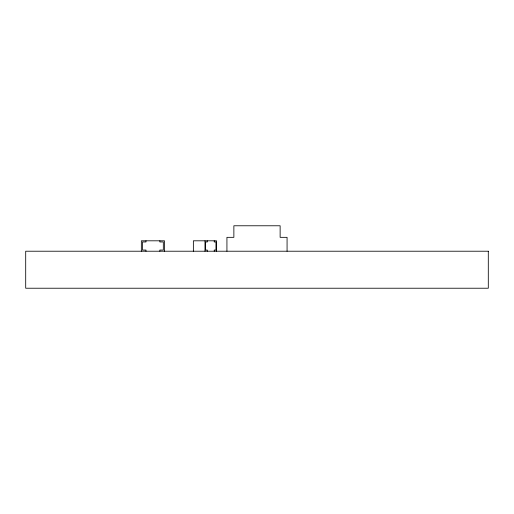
<?xml version="1.0" encoding="UTF-8"?>
<svg xmlns="http://www.w3.org/2000/svg" width="514" height="514" viewBox="0 0 514 514"><rect width="100%" height="100%" fill="white"/><g stroke="black" fill="none" stroke-linecap="round" stroke-linejoin="round"><path stroke-width="0.77" d="M287.069 251.217L287.069 237.339L280.13 237.339L280.13 225.774L233.87 225.774L233.87 237.339L226.931 237.339L226.931 251.217M216.548 251.217L216.548 240.809L193.367 240.809L193.367 251.217M214.235 240.809L214.235 241.965L215.97 241.965L215.97 250.061L214.235 250.061L214.235 251.217M207.296 240.809L207.296 241.965L205.561 241.965L205.561 250.061L207.296 250.061L207.296 251.217M204.983 240.809L204.983 251.217M164.48 251.217L164.48 240.809L141.35 240.809L141.35 251.217M159.854 240.809L159.854 241.965L163.323 241.965L163.323 250.061L159.854 250.061L159.854 251.217M145.976 240.809L145.976 241.965L142.506 241.965L142.506 250.061L145.976 250.061L145.976 251.217M488.3 251.217L25.7 251.217L25.7 288.226L488.3 288.226L488.3 251.217"/></g></svg>
